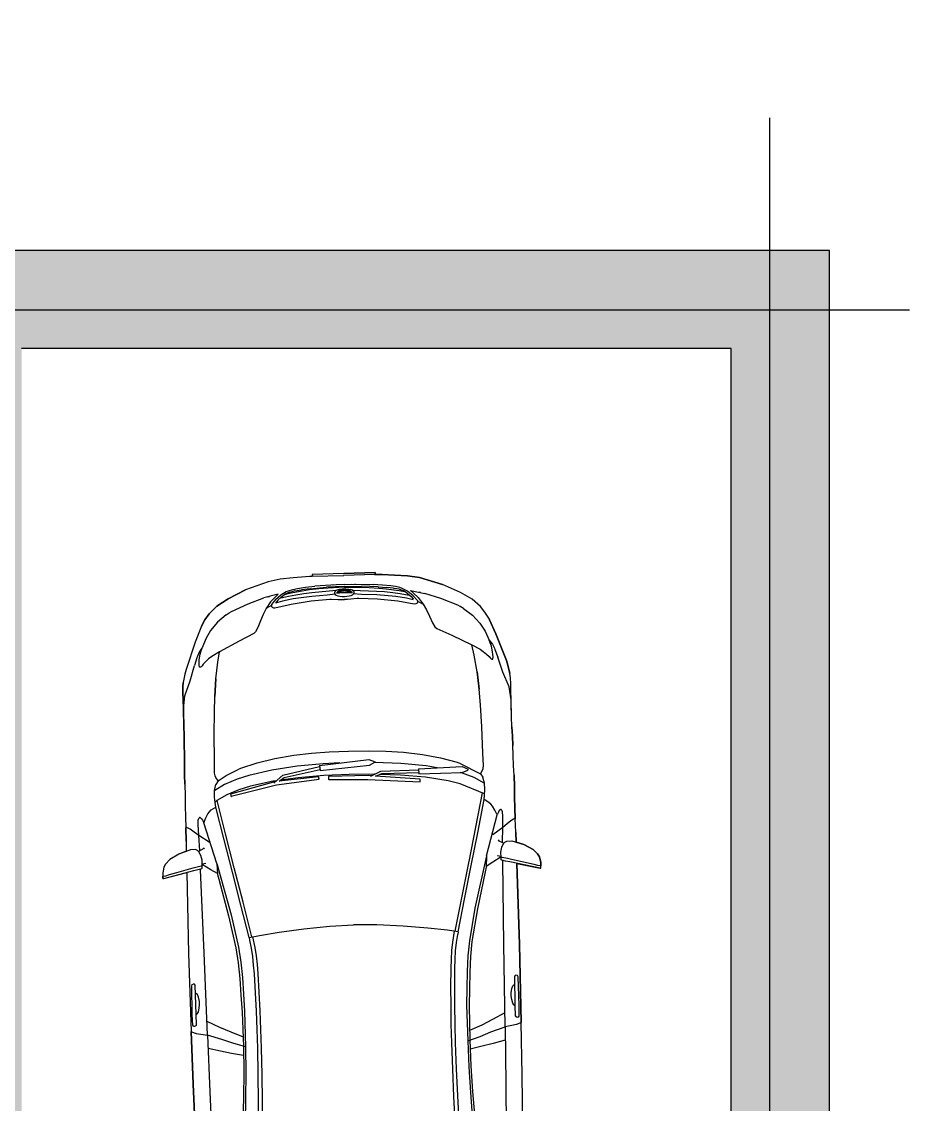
# Model space of a CAD drawing. Header units: millimetres. Extents: x 11159 to 50121, y 18346 to 37577.
# Drawn here: x 24545 to 29161, y 30825 to 36456 of the extents above; entities that cross this region are included whole.
import ezdxf

# ---------------------------------------------------------------- set-up
doc = ezdxf.new("R2010")
doc.units = ezdxf.units.MM
for name, color, linetype in [('axis', 40, 'Continuous'), ('HATCH', 8, 'Continuous'), ('wall', 5, 'Continuous')]:
    doc.layers.add(name, color=color, linetype=linetype)

# ---------------------------------------------------------------- blocks, each defined once
blk = doc.blocks.new('mers')
at = {"color": 0, "linetype": 'Continuous'}
for p, q in [((2323.2, 3385.1), (2248.4, 3355.1)), ((2323.2, 3385.1), (2248.4, 3355.1)), ((2331.6, 3388.3), (2323.2, 3385.1)), ((2331.6, 3388.3), (2323.2, 3385.1)), ((2368, 3398), (2331.6, 3388.3)), ((2331.6, 3388.3), (2368, 3398)), ((2404.9, 3402.8), (2368, 3398)), ((2368, 3398), (2404.9, 3402.8)), ((2462.1, 3400.3), (2404.9, 3402.8)), ((2404.9, 3402.8), (2462.1, 3400.3)), ((2530.7, 3384.3), (2462.1, 3400.3)), ((2462.1, 3400.3), (2530.7, 3384.3)), ((2626, 3351.1), (2530.7, 3384.3)), ((2530.7, 3384.3), (2626, 3351.1)), ((2248.4, 3355.1), (2113.2, 3291.3)), ((2248.4, 3355.1), (2113.2, 3291.3)), ((2299.2, 3326.7), (2251.8, 3307.4)), ((2346.7, 3338.1), (2299.2, 3326.7)), ((2403.5, 3341.4), (2346.7, 3338.1)), ((2461.9, 3334.5), (2403.5, 3341.4)), ((2461.9, 3334.5), (2480.9, 3330.6)), ((2480.9, 3330.6), (2493.9, 3326.9)), ((2493.9, 3326.9), (2582.8, 3291.9)), ((2738.2, 3294.1), (2626, 3351.1)), ((2738.2, 3294.1), (2626, 3351.1)), ((2091.6, 3279.1), (2053.3, 3254.5)), ((2091.6, 3279.1), (2053.3, 3254.5)), ((2084.9, 3235.7), (2158, 3273.3)), ((2113.2, 3291.3), (2091.6, 3279.1)), ((2113.2, 3291.3), (2091.6, 3279.1)), ((2195.5, 3292.2), (2158, 3273.3)), ((2185.8, 3266), (2196.3, 3275.3)), ((2203.1, 3295.7), (2195.5, 3292.2)), ((2196.3, 3275.3), (2220.7, 3291.8)), ((2224.1, 3303.4), (2203.1, 3295.7)), ((2220.7, 3291.8), (2238, 3300.7)), ((2240.7, 3306.1), (2224.1, 3303.4)), ((2238, 3300.7), (2251.8, 3307.4)), ((2251.8, 3307.4), (2240.7, 3306.1)), ((2582.8, 3291.9), (2660.7, 3254)), ((2789.9, 3257.9), (2738.2, 3294.1)), ((2789.9, 3257.9), (2738.2, 3294.1)), ((2013.1, 3218.8), (1987.8, 3193.6)), ((1987.8, 3193.6), (2013.1, 3218.8)), ((2009.3, 3201.9), (2084.9, 3235.7)), ((2035.4, 3240.4), (2013.1, 3218.8)), ((2013.1, 3218.8), (2035.4, 3240.4)), ((2053.3, 3254.5), (2035.4, 3240.4)), ((2035.4, 3240.4), (2053.3, 3254.5)), ((2036, 3213.8), (2036.7, 3214.5)), ((2170.3, 3248.6), (2176.2, 3258.2)), ((2172.4, 3244.8), (2170.3, 3248.6)), ((2176.2, 3243.3), (2172.4, 3244.8)), ((2176.2, 3258.2), (2185.8, 3266)), ((2184.5, 3244), (2176.2, 3243.3)), ((2193.8, 3245.2), (2184.5, 3244)), ((2211.8, 3245.1), (2193.8, 3245.2)), ((2233, 3243.6), (2211.8, 3245.1)), ((2253.7, 3240.5), (2233, 3243.6)), ((2299.2, 3227.7), (2253.7, 3240.5)), ((2255, 3197.2), (2299.2, 3227.7)), ((2299.2, 3227.7), (2297.1, 3226.2)), ((2409.2, 3192.5), (2299.2, 3227.7)), ((2670.9, 3214.3), (2629.7, 3207.3)), ((2725.8, 3212.7), (2660.7, 3254)), ((2704.9, 3213.9), (2670.9, 3214.3)), ((2680, 3241.8), (2683.2, 3239.9)), ((2683.2, 3239.9), (2687.1, 3237.2)), ((2725.8, 3212.7), (2704.9, 3213.9)), ((2841.7, 3214.7), (2789.9, 3257.9)), ((2841.7, 3214.7), (2789.9, 3257.9)), ((2889.6, 3172.3), (2841.7, 3214.7)), ((2889.6, 3172.3), (2841.7, 3214.7)), ((1987.8, 3193.6), (1892.5, 3098)), ((1892.5, 3098), (1954.1, 3159.8)), ((1954.1, 3159.8), (2009.3, 3201.9)), ((1954.1, 3159.8), (1987.8, 3193.6)), ((2184.1, 3144.3), (2255, 3197.2)), ((2490.5, 3163.1), (2409.2, 3192.5)), ((2503.6, 3163.7), (2490.5, 3163.1)), ((2527.5, 3170.1), (2503.6, 3163.7)), ((2563.2, 3184.4), (2527.4, 3170)), ((2596, 3197.2), (2563.2, 3184.4)), ((2629.7, 3207.3), (2596, 3197.2)), ((2646.1, 3202.3), (2629.7, 3207.3)), ((2653.7, 3199.6), (2646.1, 3202.3)), ((2659.6, 3196.3), (2653.7, 3199.6)), ((2656.4, 3193.3), (2655.5, 3189.1)), ((2655.5, 3189.1), (2657.9, 3181.8)), ((2663.7, 3200.3), (2656.4, 3193.3)), ((2657.9, 3181.8), (2663.6, 3175.7)), ((2663.6, 3175.7), (2736.2, 3127.7)), ((2696.8, 3202.8), (2663.7, 3200.3)), ((2702.6, 3193.2), (2683.5, 3190.4)), ((2715, 3171.3), (2683.6, 3190.2)), ((2696.8, 3202.8), (2734, 3200.3)), ((2729, 3190.4), (2702.6, 3193.2)), ((2754.5, 3165.4), (2714.3, 3191.9)), ((2761.7, 3139.3), (2715, 3171.3)), ((2729, 3190.4), (2745.6, 3188.6)), ((2734, 3200.3), (2749.9, 3196.5)), ((2768.7, 3173.6), (2745.6, 3188.6)), ((2746.2, 3188.3), (2760.7, 3183.3)), ((2749.9, 3196.5), (2764.4, 3191.5)), ((2785.5, 3143), (2754.5, 3165.4)), ((2760.7, 3183.3), (2772.9, 3177.7)), ((2764.4, 3191.5), (2776.6, 3185.9)), ((2824.2, 3133.3), (2768.7, 3173.6)), ((2772.9, 3177.7), (2792.8, 3164.8)), ((2776.6, 3185.9), (2796.3, 3174.3)), ((2798.1, 3161.2), (2792.8, 3164.8)), ((2796.3, 3174.3), (2816.9, 3160.3)), ((2798.1, 3161.2), (2826.5, 3139.5)), ((2816.8, 3160.3), (2850.6, 3134.5)), ((2915.6, 3147.7), (2889.6, 3172.3)), ((2919.1, 3144.5), (2889.6, 3172.3)), ((2922.8, 3154.9), (2915.7, 3147.8)), ((2922.8, 3154.9), (2915.7, 3147.8)), ((2922.4, 3154.6), (2915.7, 3147.9)), ((3038.8, 3038.8), (2922.8, 3154.9)), ((3038.8, 3038.8), (2922.8, 3154.9)), ((1892.5, 3098), (1855.3, 3061.5)), ((1855.3, 3061.5), (1892.5, 3098)), ((2113.7, 3085.6), (2184.1, 3144.3)), ((2184.1, 3144.3), (2113.7, 3085.6)), ((2736.2, 3127.7), (2819.4, 3063.6)), ((2838.9, 3077.1), (2761.7, 3139.3)), ((2819.7, 3116.5), (2785.5, 3143)), ((2852.7, 3089.7), (2819.7, 3116.5)), ((2854.2, 3109.4), (2824.2, 3133.3)), ((2861, 3111.4), (2826.5, 3139.5)), ((2850.6, 3134.5), (2887.6, 3102.6)), ((2892.3, 3077.2), (2854.2, 3109.4)), ((2861, 3111.4), (2926.3, 3054.8)), ((2970.2, 3026.7), (2887.6, 3102.6)), ((2915.7, 3147.8), (2915.6, 3147.7)), ((2915.7, 3147.9), (3032.3, 3031.2)), ((1855.3, 3061.5), (1819.8, 3026.8)), ((1819.8, 3026.8), (1855.3, 3061.5)), ((1855.3, 3061.5), (1819.8, 3026.8)), ((2053.3, 3031.2), (2113.7, 3085.6)), ((2819.4, 3063.6), (2892.4, 2999.7)), ((2898.4, 3024), (2838.9, 3077.1)), ((2947.8, 3006.5), (2852.7, 3089.7)), ((2928.5, 3044.8), (2892.3, 3077.2)), ((2991.5, 2991.5), (2926.3, 3054.8)), ((2988.1, 2988.1), (2928.5, 3044.8)), ((1785.3, 2993.1), (1749.2, 2958.5)), ((1749.2, 2958.5), (1785.3, 2993.1)), ((1819.8, 3026.8), (1785.3, 2993.1)), ((1785.3, 2993.1), (1819.8, 3026.8)), ((1819.8, 3026.8), (1785.3, 2993.1)), ((1969.8, 2953.4), (2053.3, 3031.2)), ((2892.4, 2999.7), (2898.6, 2992.7)), ((2930.5, 2997.2), (2898.4, 3024)), ((2898.6, 2992.7), (2920, 2966.6)), ((2931.6, 3000), (2929.9, 2995.7)), ((2929.9, 2995.7), (2930.7, 2989.5)), ((2930.7, 2989.5), (2934, 2981.7)), ((2931.6, 3000), (2937.3, 3005.7)), ((2941.6, 3007.4), (2937.3, 3005.7)), ((2939.6, 2994.9), (2945.7, 2996.4)), ((2950.7, 2984.4), (2939.6, 2994.9)), ((2947.8, 3006.5), (2941.6, 3007.4)), ((2950.7, 2991.3), (2943.2, 2991.5)), ((2945.7, 2996.4), (2958.8, 2995.7)), ((2955.6, 3003.3), (2947.8, 3006.5)), ((2953.4, 2994.4), (2950.6, 2991.6)), ((2950.6, 2991.6), (2951.8, 2988.9)), ((2951.8, 2988.9), (2961.5, 2981.3)), ((2953.4, 2994.4), (2970.3, 2981.6)), ((2955.6, 3003.3), (2964.5, 2997.9)), ((2957.4, 3038.6), (2957.9, 3038.1)), ((2958.8, 2995.7), (2968.1, 2993.1)), ((2959.8, 2989.6), (2972.1, 2982.9)), ((2962.6, 2992.1), (2961, 2988.9)), ((2965.9, 2987.5), (2962, 2988.3)), ((2968.1, 2993.1), (2962.6, 2992.1)), ((2964.5, 2997.9), (2976.7, 2988.1)), ((2972.1, 2982.9), (2965.9, 2987.5)), ((2968.1, 2993.1), (2976.7, 2988.1)), ((2998.2, 2998.2), (2970.2, 3026.7)), ((2976.7, 2988.1), (2989.2, 2975.7)), ((2988.1, 2988.1), (3044.8, 2928.5)), ((2991.5, 2991.5), (3054.8, 2926.3)), ((2998.2, 2998.2), (3026.7, 2970.2)), ((3147.9, 2915.7), (3031.2, 3032.3)), ((3154.9, 2922.8), (3038.8, 3038.8)), ((3038.8, 3038.8), (3154.9, 2922.8)), ((1749.2, 2958.5), (1709.9, 2920.5)), ((1709.9, 2920.5), (1749.2, 2958.5)), ((1870.6, 2857.7), (1969.8, 2953.4)), ((2920, 2966.6), (2931.7, 2954.3)), ((2931.7, 2954.3), (2943.5, 2942.4)), ((2934, 2981.7), (2939.4, 2972.8)), ((2939.4, 2972.8), (2946.7, 2963.3)), ((2954.3, 2931.7), (2942.4, 2943.5)), ((2946.7, 2963.3), (2955.1, 2954)), ((2968.1, 2967), (2950.7, 2984.4)), ((2966.6, 2920), (2954.3, 2931.7)), ((2955.1, 2954), (2964.3, 2945.6)), ((2961.5, 2981.3), (2975.7, 2962.6)), ((2964.3, 2945.6), (2973.9, 2938.3)), ((2985.5, 2949.6), (2968.1, 2967)), ((2970.3, 2981.6), (2983.6, 2964.1)), ((2972.1, 2982.9), (2972.1, 2982.9)), ((2978.3, 2977.2), (2972.1, 2982.9)), ((2973.9, 2938.3), (2982.8, 2932.9)), ((2975.7, 2962.6), (2990.8, 2952.6)), ((2984, 2971.1), (2978.3, 2977.2)), ((2982.8, 2932.9), (2990.6, 2929.7)), ((2983.6, 2964.1), (2992.1, 2958.2)), ((2984, 2971), (2984, 2971.1)), ((2984, 2971.1), (2990.2, 2959.5)), ((2988.6, 2964.8), (2984, 2971.1)), ((2995.9, 2938.5), (2985.5, 2949.6)), ((2989.4, 2961), (2988.6, 2964.8)), ((2989.2, 2975.7), (2994.1, 2967.1)), ((2989.2, 2975.7), (2999, 2963.4)), ((2990, 2959.9), (2993.1, 2961.5)), ((2990.1, 2929.9), (2990.2, 2929.7)), ((2990.6, 2929.7), (2996.8, 2928.8)), ((2993.7, 2955.5), (2990.8, 2952.6)), ((2992.1, 2958.2), (2993.7, 2955.5)), ((2992.6, 2942.1), (2992.2, 2954)), ((2993.1, 2961.5), (2994.1, 2967.1)), ((2994.1, 2967.1), (2996.8, 2957.7)), ((2997.5, 2944.6), (2995.9, 2938.5)), ((2996.8, 2957.7), (2997.5, 2944.6)), ((2996.8, 2928.8), (3001.1, 2930.5)), ((2997.2, 2930.5), (3024, 2898.4)), ((2999, 2963.4), (3004.4, 2954.5)), ((3006.8, 2936.2), (3001.1, 2930.5)), ((3007.6, 2946.7), (3004.4, 2954.5)), ((3006.5, 2947.8), (3089.7, 2852.7)), ((3006.8, 2936.2), (3008.5, 2940.5)), ((3008.5, 2940.5), (3007.6, 2946.7)), ((3007.7, 2946.1), (3008, 2946)), ((3026.7, 2970.2), (3102.6, 2887.6)), ((3038.6, 2957.4), (3038.1, 2957.9)), ((3044.8, 2928.5), (3077.2, 2892.3)), ((1674.8, 2886.2), (1631.6, 2843)), ((1674.8, 2886.2), (1631.6, 2843)), ((1709.9, 2920.5), (1674.8, 2886.2)), ((1674.8, 2886.2), (1709.9, 2920.5)), ((2992.7, 2898.6), (2966.6, 2920)), ((2999.7, 2892.4), (2992.7, 2898.6)), ((3063.6, 2819.4), (2999.7, 2892.4)), ((3024, 2898.4), (3077.1, 2838.9)), ((3111.4, 2861), (3054.8, 2926.3)), ((3077.2, 2892.3), (3109.4, 2854.2)), ((3134.5, 2850.6), (3102.6, 2887.6)), ((3144.5, 2919.1), (3172.3, 2889.6)), ((3147.7, 2915.6), (3147.8, 2915.7)), ((3172.3, 2889.6), (3147.7, 2915.6)), ((3147.8, 2915.7), (3154.9, 2922.8)), ((3154.9, 2922.8), (3147.8, 2915.7)), ((3154.6, 2922.4), (3147.9, 2915.7)), ((3214.7, 2841.7), (3172.3, 2889.6)), ((3172.3, 2889.6), (3214.7, 2841.7)), ((1631.6, 2843), (1593.6, 2805)), ((1631.6, 2843), (1593.6, 2805)), ((1823.6, 2813.1), (1870.7, 2857.8)), ((1869.6, 2856.8), (1870.6, 2857.7)), ((1870.7, 2857.8), (1870.7, 2857.8)), ((3127.7, 2736.2), (3063.6, 2819.4)), ((3077.1, 2838.9), (3139.3, 2761.7)), ((3089.7, 2852.7), (3116.5, 2819.7)), ((3109.4, 2854.2), (3133.3, 2824.2)), ((3111.4, 2861), (3139.5, 2826.5)), ((3116.5, 2819.7), (3143, 2785.5)), ((3133.3, 2824.2), (3173.6, 2768.7)), ((3160.3, 2816.8), (3134.5, 2850.6)), ((3161.2, 2798.1), (3139.5, 2826.5)), ((3174.3, 2796.3), (3160.3, 2816.9)), ((3257.9, 2789.9), (3214.7, 2841.7)), ((3214.7, 2841.7), (3257.9, 2789.9)), ((1554.3, 2765.6), (1513.5, 2724.8)), ((1554.3, 2765.6), (1513.5, 2724.8)), ((1593.6, 2805), (1554.3, 2765.6)), ((1593.6, 2805), (1554.3, 2765.6)), ((1757.1, 2749.9), (1785, 2766.8)), ((1806.7, 2770.8), (1785, 2766.8)), ((1785, 2766.8), (1785.1, 2766.8)), ((1806.7, 2770.8), (1811.2, 2791.5)), ((1806.7, 2770.8), (1806.7, 2770.8)), ((1806.7, 2770.8), (1856.1, 2760.9)), ((1811.2, 2791.5), (1815.3, 2801.6)), ((1815.3, 2801.6), (1823.6, 2813.1)), ((1856.1, 2760.9), (1920.8, 2737.4)), ((3139.3, 2761.7), (3171.3, 2715)), ((3143, 2785.5), (3165.4, 2754.5)), ((3161.2, 2798.1), (3164.8, 2792.8)), ((3177.7, 2772.9), (3164.8, 2792.8)), ((3173.6, 2768.7), (3188.6, 2745.6)), ((3185.9, 2776.6), (3174.3, 2796.3)), ((3183.3, 2760.7), (3177.7, 2772.9)), ((3188.3, 2746.2), (3183.3, 2760.7)), ((3191.5, 2764.4), (3185.9, 2776.6)), ((3196.5, 2749.9), (3191.5, 2764.4)), ((3294.1, 2738.2), (3257.9, 2789.9)), ((3257.9, 2789.9), (3294.1, 2738.2)), ((1513.5, 2724.8), (1464.1, 2676.7)), ((1464.1, 2676.7), (1513.5, 2724.8)), ((1514.6, 2725.3), (1513.5, 2724.8)), ((1515.7, 2724.9), (1514.6, 2725.3)), ((1518, 2722.9), (1515.7, 2724.9)), ((1519.7, 2718.7), (1518, 2722.9)), ((1524.7, 2704.3), (1519.7, 2718.7)), ((1528.1, 2679), (1524.7, 2704.3)), ((1570.8, 2691.2), (1586.9, 2705.6)), ((1586.9, 2705.6), (1591.4, 2708.7)), ((1591.4, 2708.7), (1594.7, 2709.7)), ((1594.7, 2709.7), (1598.3, 2710.5)), ((1601.5, 2710.3), (1598.3, 2710.5)), ((1600.6, 2710.3), (1601.5, 2710.3)), ((1604, 2707.8), (1601.5, 2710.3)), ((1601.5, 2710.3), (1603.1, 2708.6)), ((1604.9, 2703.5), (1604, 2707.8)), ((1604.9, 2703.5), (1604, 2698.6)), ((1632.5, 2553.8), (1729.5, 2704.8)), ((1700, 2686.6), (1714.4, 2705.4)), ((1714.4, 2705.4), (1733.1, 2727)), ((1727.6, 2705.4), (1715.6, 2706.8)), ((1784.2, 2689.2), (1727.6, 2705.4)), ((1733.1, 2727), (1757.1, 2749.9)), ((1759, 2749.5), (1756.9, 2749.7)), ((1816.4, 2734.6), (1759, 2749.5)), ((1881.5, 2706.3), (1816.4, 2734.6)), ((1937.5, 2675.2), (1881.5, 2706.3)), ((1920.8, 2737.4), (1922.6, 2736.7)), ((1922.6, 2736.7), (1931.5, 2732.8)), ((1931.5, 2732.8), (1935.9, 2730.7)), ((1935.9, 2730.7), (2014.5, 2689.1)), ((3175.7, 2663.6), (3127.7, 2736.2)), ((3165.4, 2754.5), (3191.9, 2714.3)), ((3171.3, 2715), (3190.2, 2683.6)), ((3190.4, 2729), (3188.6, 2745.6)), ((3190.4, 2729), (3193.2, 2702.6)), ((3200.3, 2734), (3196.5, 2749.9)), ((3202.8, 2696.8), (3200.3, 2734)), ((3212.7, 2725.8), (3213.9, 2704.9)), ((3212.7, 2725.8), (3254, 2660.7)), ((3213.9, 2704.9), (3214.3, 2670.9)), ((3351.1, 2626), (3294.1, 2738.2)), ((3294.1, 2738.2), (3351.1, 2626)), ((1261.3, 2652.4), (1249, 2639.5)), ((1261.3, 2652.4), (1249, 2639.5)), ((1286.5, 2668), (1261.3, 2652.4)), ((1286.5, 2668), (1261.3, 2652.4)), ((1303.7, 2672.8), (1286.5, 2668)), ((1303.7, 2672.8), (1286.5, 2668)), ((1336.4, 2672.8), (1303.7, 2672.8)), ((1336.4, 2672.8), (1303.7, 2672.8)), ((1389.5, 2658.9), (1336.4, 2672.8)), ((1389.5, 2658.9), (1336.4, 2672.8)), ((1427.1, 2640.1), (1389.5, 2658.9)), ((1447.9, 2629.7), (1389.5, 2658.9)), ((1464.1, 2676.7), (1427.1, 2640.1)), ((1464.1, 2676.7), (1427.1, 2640.1)), ((1477.2, 2591.1), (1531.3, 2649.2)), ((1489.8, 2482), (1597.1, 2676.1)), ((1531.3, 2649.2), (1528.1, 2679)), ((1531.3, 2649.2), (1570.8, 2691.2)), ((1541.9, 2586.3), (1531.3, 2649.2)), ((1601.4, 2690.2), (1597.1, 2676.1)), ((1597.1, 2676.1), (1622.2, 2686)), ((1604, 2698.6), (1601.4, 2690.2)), ((1605.2, 2538.5), (1700, 2686.6)), ((1622.2, 2686), (1645.3, 2691.5)), ((1645.3, 2691.5), (1658.9, 2692.8)), ((1658.9, 2692.8), (1672.2, 2693.3)), ((1672.2, 2693.3), (1700, 2686.6)), ((1700, 2686.6), (1700, 2686.6)), ((1847.3, 2661), (1784.2, 2689.2)), ((1794.9, 2666.3), (1795.1, 2666.9)), ((1794.9, 2666.3), (1796, 2665.6)), ((1800.8, 2676.9), (1795.1, 2666.9)), ((1795.1, 2666.9), (2000.7, 2537.4)), ((2010.2, 2551.9), (1800.8, 2676.9)), ((1902.9, 2630.2), (1847.3, 2661)), ((2039.7, 2606.9), (1937.5, 2675.2)), ((2014.5, 2689.1), (2094.1, 2637.3)), ((3181.8, 2657.9), (3175.7, 2663.6)), ((3189.1, 2655.5), (3181.8, 2657.9)), ((3193.3, 2656.4), (3189.1, 2655.5)), ((3193.2, 2702.6), (3190.4, 2683.5)), ((3200.3, 2663.7), (3193.3, 2656.4)), ((3196.3, 2659.6), (3199.6, 2653.7)), ((3199.6, 2653.7), (3202.3, 2646.1)), ((3202.8, 2696.8), (3200.3, 2663.7)), ((3214.3, 2670.9), (3207.3, 2629.7)), ((3239.9, 2683.2), (3237.2, 2687.1)), ((3241.8, 2680), (3239.9, 2683.2)), ((3291.9, 2582.8), (3254, 2660.7)), ((1249, 2639.5), (1240.8, 2631.3)), ((1240.8, 2631.3), (1249, 2639.5)), ((1240.8, 2631.3), (1243.7, 2628.4)), ((1243.7, 2628.4), (1240.8, 2631.3)), ((1243.7, 2628.4), (1349, 2562.5)), ((1243.7, 2628.4), (1380.6, 2542.8)), ((1249, 2639.5), (1251.6, 2636.7)), ((1251.6, 2636.7), (1261.2, 2630.5)), ((1261.2, 2630.5), (1279.2, 2620.2)), ((1279.2, 2620.2), (1313.6, 2599.5)), ((1313.6, 2599.5), (1389.2, 2554.2)), ((1466.4, 2611.1), (1447.9, 2629.7)), ((1463.3, 2570.8), (1470.2, 2590.6)), ((1469.8, 2601), (1466.4, 2611.1)), ((1470.2, 2590.6), (1469.8, 2601)), ((1500.5, 2583.1), (1470.1, 2593.6)), ((2002.3, 2561.9), (1902.9, 2630.2)), ((2144.6, 2525.1), (2039.7, 2606.9)), ((2094.1, 2637.3), (2173.6, 2577.5)), ((3197.2, 2596), (3184.4, 2563.2)), ((3207.3, 2629.7), (3197.2, 2596)), ((3202.3, 2646.1), (3207.3, 2629.7)), ((3384.3, 2530.7), (3351.1, 2626)), ((3384.3, 2530.7), (3351.1, 2626)), ((1349, 2562.5), (1049.2, 2265.9)), ((1349, 2562.5), (1049.2, 2265.9)), ((1380.6, 2542.8), (1399.6, 2531.1)), ((1389.2, 2554.2), (1400.7, 2547.4)), ((1400.7, 2547.4), (1424.4, 2532.3)), ((1428.7, 2528.1), (1449.5, 2548.7)), ((1449.5, 2548.7), (1463.3, 2570.8)), ((1503.3, 2585.1), (1497.8, 2584)), ((1512.9, 2391.6), (1605.2, 2538.5)), ((1536, 2399.9), (1632.5, 2553.8)), ((1541.9, 2586.3), (1545.9, 2580.9)), ((1999.6, 2552.2), (1999.2, 2551.7)), ((1999.5, 2535.5), (2000.7, 2537.4)), ((1999.6, 2552.2), (2059.1, 2546.9)), ((2000.7, 2537.4), (2174.9, 2396.6)), ((2016.3, 2550.7), (2002.3, 2561.9)), ((2009.8, 2551.3), (2010.2, 2551.9)), ((2011.1, 2551.2), (2010.2, 2551.9)), ((2180.6, 2406.5), (2023.4, 2540.6)), ((2024.3, 2539.9), (2055.8, 2534.6)), ((2104.1, 2480.4), (2031.3, 2538.7)), ((2055.8, 2534.6), (2214.3, 2428.1)), ((2059.1, 2546.9), (2224, 2440)), ((2173.6, 2577.5), (2244.4, 2518.3)), ((3184.4, 2563.2), (3170, 2527.4)), ((3326.9, 2493.9), (3291.9, 2582.8)), ((1107.1, 2210.2), (1408.4, 2520)), ((1489.8, 2482), (1346.7, 2243.1)), ((1399.6, 2531.1), (1417.3, 2520.7)), ((1408.4, 2520), (1412.1, 2523.8)), ((1417.3, 2520.7), (1420.5, 2520)), ((1420.5, 2520), (1428.7, 2528.1)), ((1424.4, 2532.3), (1428.7, 2528.1)), ((1444.7, 2482.1), (1433, 2532.4)), ((1450.6, 2522.2), (1434.4, 2533.8)), ((1453.9, 2443.2), (1444.7, 2482.1)), ((1489.8, 2482), (1450.5, 2438.8)), ((2204.6, 2391.2), (2104.1, 2480.4)), ((2247.2, 2435.5), (2144.6, 2525.1)), ((2244.4, 2518.3), (2313.1, 2456.2)), ((3163.7, 2503.6), (3163.1, 2490.5)), ((3163.1, 2490.5), (3192.5, 2409.2)), ((3170.1, 2527.5), (3163.7, 2503.6)), ((3330.6, 2480.9), (3326.9, 2493.9)), ((3334.5, 2461.9), (3330.6, 2480.9)), ((3400.3, 2462.1), (3384.3, 2530.7)), ((3400.3, 2462.1), (3384.3, 2530.7)), ((1450.5, 2438.8), (1438.1, 2418)), ((1454.2, 2442.9), (1453.9, 2443.2)), ((2227.1, 2443.7), (2210.7, 2423.7)), ((2210.7, 2423.7), (2406.7, 2255.5)), ((2227.1, 2443.7), (2426.7, 2279.2)), ((2309.8, 2375.6), (2247.2, 2435.5)), ((2313.1, 2456.2), (2385.8, 2385.8)), ((3334.5, 2461.9), (3341.4, 2403.5)), ((3402.8, 2404.9), (3400.3, 2462.1)), ((3402.8, 2404.9), (3400.3, 2462.1)), ((1438.1, 2418), (1334.3, 2250)), ((1418.4, 2241.1), (1512.9, 2391.6)), ((1438.1, 2243.2), (1536, 2400)), ((2174.9, 2396.6), (2180.6, 2406.5)), ((2299.6, 2299.5), (2204.6, 2391.2)), ((2218.5, 2370.2), (2208.1, 2360.2)), ((2362.3, 2224.4), (2218.5, 2370.2)), ((2385.8, 2385.8), (2456.2, 2313.1)), ((3192.5, 2409.2), (3227.7, 2299.2)), ((3341.4, 2403.5), (3338.1, 2346.7)), ((3388.3, 2331.6), (3398, 2368)), ((3388.3, 2331.6), (3398, 2368)), ((3398, 2368), (3402.8, 2404.9)), ((3398, 2368), (3402.8, 2404.9)), ((2207.5, 2359.4), (2208.1, 2360.2)), ((2207.5, 2359.4), (2347, 2210.8)), ((2456.2, 2313.1), (2518.3, 2244.4)), ((3338.1, 2346.7), (3326.7, 2299.2)), ((3355.1, 2248.4), (3385.1, 2323.2)), ((3385.1, 2323.2), (3355.1, 2248.4)), ((3385.1, 2323.2), (3388.3, 2331.6)), ((3388.3, 2331.6), (3385.1, 2323.2)), ((1049.2, 2265.9), (763.2, 1977.4)), ((1049.2, 2265.9), (763.2, 1977.4)), ((2391.2, 2204.5), (2299.6, 2299.6)), ((2406.7, 2255.5), (2437.7, 2246)), ((2426.7, 2279.2), (2440.8, 2247)), ((3144.3, 2184.1), (3197.2, 2255)), ((3197.2, 2255), (3227.7, 2299.2)), ((3227.7, 2299.2), (3226.2, 2297.1)), ((3227.7, 2299.2), (3240.5, 2253.7)), ((3240.5, 2253.7), (3243.6, 2233)), ((3326.7, 2299.2), (3307.4, 2251.8)), ((808, 1902.6), (1107.1, 2210.2)), ((1334.3, 2250), (1238.7, 2107.5)), ((1346.7, 2243.1), (1251.2, 2100.6)), ((1325.6, 2095), (1418.4, 2241.1)), ((1338.3, 2086), (1438.2, 2243.3)), ((2347, 2210.8), (2524.8, 2004.8)), ((2374.7, 2209.3), (2362.3, 2224.4)), ((2370.2, 2210.9), (2368.8, 2209.7)), ((2370.2, 2210.9), (2425.1, 2191.7)), ((2392.4, 2203.2), (2391.2, 2204.5)), ((2525.1, 2144.6), (2436, 2246.6)), ((2437.7, 2246), (2440.8, 2247)), ((2518.3, 2244.4), (2577.5, 2173.5)), ((3243.6, 2233), (3245.1, 2211.8)), ((3245.1, 2211.8), (3245.2, 2193.8)), ((3275.3, 2196.3), (3291.8, 2220.7)), ((3291.3, 2113.2), (3355.1, 2248.4)), ((3355.1, 2248.4), (3291.3, 2113.2)), ((3291.8, 2220.7), (3300.7, 2238)), ((3295.7, 2203.1), (3292.2, 2195.5)), ((3303.4, 2224.1), (3295.7, 2203.1)), ((3300.7, 2238), (3307.4, 2251.8)), ((3306.1, 2240.7), (3303.4, 2224.1)), ((3307.4, 2251.8), (3306.1, 2240.7)), ((938.6, 2139.1), (944.7, 2142.1)), ((944.7, 2142.1), (953.3, 2137.3)), ((2535.2, 2014.9), (2386.8, 2194.7)), ((2387.3, 2194), (2418.9, 2180.2)), ((2480.5, 2104.1), (2408.9, 2184.6)), ((2418.9, 2180.2), (2554.9, 2043.4)), ((2425.1, 2191.7), (2565.4, 2054.8)), ((2606.9, 2039.7), (2525.1, 2144.6)), ((2577.5, 2173.5), (2637.3, 2094.1)), ((3085.6, 2113.7), (3144.3, 2184.1)), ((3144.3, 2184.1), (3085.6, 2113.7)), ((3235.7, 2084.9), (3273.3, 2158)), ((3244, 2184.5), (3243.3, 2176.2)), ((3243.3, 2176.2), (3244.8, 2172.4)), ((3245.2, 2193.8), (3244, 2184.5)), ((3244.8, 2172.4), (3248.6, 2170.3)), ((3248.6, 2170.3), (3258.2, 2176.2)), ((3258.2, 2176.2), (3266, 2185.8)), ((3266, 2185.8), (3275.3, 2196.3)), ((3292.2, 2195.5), (3273.3, 2158)), ((832, 2034.4), (938.6, 2139.1)), ((847.9, 2020.4), (951.9, 2127.8)), ((919.8, 2071.8), (924.8, 2085.8)), ((925.1, 2092.6), (922.9, 2097.9)), ((924.8, 2085.8), (925.1, 2092.6)), ((951.9, 2127.8), (953.6, 2133.8)), ((953.6, 2133.8), (953.3, 2137.3)), ((1238.7, 2107.5), (1190.9, 2044.8)), ((1251.2, 2100.6), (1203.3, 2037.9)), ((1325.6, 2095), (1318.2, 2083.5)), ((1325.6, 2095), (1371.4, 2062.6)), ((2561.9, 2002.2), (2480.5, 2104.1)), ((2637.3, 2094.1), (2689.1, 2014.5)), ((3031.2, 2053.3), (3085.6, 2113.7)), ((3201.9, 2009.3), (3235.7, 2084.9)), ((3254.5, 2053.3), (3279.1, 2091.6)), ((3279.1, 2091.6), (3254.5, 2053.3)), ((3279.1, 2091.6), (3291.3, 2113.2)), ((3291.3, 2113.2), (3279.1, 2091.6)), ((793.5, 1993), (832, 2034.4)), ((864.3, 2020.4), (881.3, 2030.4)), ((881.3, 2030.4), (895.4, 2042.4)), ((895.4, 2042.4), (906.4, 2053.7)), ((906.4, 2053.7), (919.8, 2071.8)), ((1190.9, 2044.8), (1137.8, 1983.6)), ((1203.3, 2037.9), (1150.2, 1976.7)), ((1266.6, 2012.8), (1293.5, 2047.3)), ((1282, 2000.9), (1309.1, 2036.1)), ((1293.5, 2047.3), (1318, 2083)), ((1309.1, 2036.1), (1341.7, 2083.7)), ((1318.2, 2083.5), (1317.9, 2082.8)), ((1371.4, 2062.6), (1452.9, 1999.9)), ((2568.8, 2058.5), (2550.8, 2039)), ((2550.8, 2039), (2711, 1879.2)), ((2568.8, 2058.5), (2732.9, 1901.7)), ((2639.5, 1990.9), (2606.9, 2039.7)), ((2953.4, 1969.8), (3031.2, 2053.3)), ((3213.8, 2036), (3214.5, 2036.7)), ((3218.8, 2013.1), (3240.4, 2035.4)), ((3218.8, 2013.1), (3240.4, 2035.4)), ((3240.4, 2035.4), (3254.5, 2053.3)), ((3240.4, 2035.4), (3254.5, 2053.3)), ((763.2, 1977.4), (571.6, 1782.4)), ((571.6, 1782.4), (763.2, 1977.4)), ((763.2, 1977.4), (764.7, 1974.5)), ((764.7, 1974.5), (766.2, 1969.7)), ((791.7, 1988.3), (793.5, 1993)), ((791.7, 1988.3), (796.2, 1982.6)), ((796.2, 1982.6), (804.8, 1980.1)), ((804.8, 1980.1), (806.2, 1980.7)), ((806.2, 1980.7), (847.9, 2020.4)), ((845.5, 2018.1), (847.2, 2017.6)), ((847.2, 2017.6), (855, 2017.7)), ((855, 2017.7), (864.3, 2020.4)), ((1137.8, 1983.6), (1079.1, 1919.4)), ((1150.2, 1976.7), (1091.5, 1912.5)), ((1207, 1944.7), (1237.9, 1979)), ((1237.9, 1979), (1266.7, 2012.8)), ((1253, 1966.5), (1282, 2000.9)), ((1452.9, 1999.9), (1553.6, 1918.6)), ((2524.8, 2004.8), (2535.2, 2014.9)), ((2630.2, 1902.9), (2561.9, 2002.2)), ((2689.1, 2014.5), (2730.8, 1935.9)), ((3098, 1892.5), (3193.6, 1987.8)), ((3159.8, 1954.1), (3201.9, 2009.3)), ((3159.8, 1954.1), (3193.6, 1987.8)), ((3193.6, 1987.8), (3218.8, 2013.1)), ((3193.6, 1987.8), (3218.8, 2013.1)), ((766.2, 1969.7), (771.2, 1956.5)), ((771.2, 1956.5), (772.1, 1954.8)), ((772.1, 1954.8), (773.8, 1952.2)), ((773.8, 1952.2), (787.9, 1931.9)), ((787.9, 1931.9), (808, 1902.6)), ((859, 1955), (881.2, 1886.1)), ((1079.1, 1919.4), (1018.7, 1854.8)), ((1140.3, 1872.9), (1207, 1944.7)), ((1155.1, 1860), (1222, 1931.9)), ((1222, 1931.9), (1253, 1966.5)), ((1553.6, 1918.6), (1657, 1830.3)), ((2730.8, 1935.9), (2732.8, 1931.5)), ((2732.8, 1931.5), (2736.8, 1922.6)), ((2736.8, 1922.6), (2737.4, 1920.8)), ((2737.4, 1920.8), (2770.8, 1806.7)), ((2857.7, 1870.6), (2953.4, 1969.8)), ((3098, 1892.5), (3159.8, 1954.1)), ((808, 1902.6), (602.7, 1690.7)), ((843.6, 1833.2), (808, 1902.6)), ((881.2, 1886.1), (903.1, 1826.3)), ((1091.5, 1912.5), (1031.2, 1847.9)), ((1074.1, 1803.4), (1140.3, 1873)), ((1088.4, 1790.2), (1155.1, 1860)), ((2661, 1847.2), (2630.2, 1902.9)), ((2706.3, 1881.5), (2703.3, 1886.9)), ((2734.7, 1816.4), (2706.3, 1881.5)), ((2711, 1879.2), (2740.6, 1867.1)), ((2732.9, 1901.7), (2745.3, 1869)), ((2740.6, 1867.1), (2745.3, 1869)), ((2813.1, 1823.6), (2857.8, 1870.7)), ((2856.8, 1869.6), (2857.7, 1870.6)), ((2857.8, 1870.7), (2857.8, 1870.7)), ((3061.5, 1855.3), (3098, 1892.5)), ((3061.5, 1855.3), (3098, 1892.5)), ((760.5, 1853.5), (794.4, 1797.2)), ((839.9, 1842), (839.9, 1842.1)), ((869.1, 1777.8), (843.6, 1833.2)), ((1031.2, 1847.9), (899.4, 1716.9)), ((903.1, 1826.3), (929.1, 1762.4)), ((1018.7, 1854.8), (956.3, 1789.8)), ((1007.3, 1734.9), (1074.1, 1803.4)), ((1657, 1830.3), (1746.6, 1746.6)), ((2710.2, 1718.6), (2661, 1847.2)), ((2749.5, 1758.9), (2734.7, 1816.4)), ((2770.8, 1806.7), (2766.8, 1785)), ((2770.8, 1806.7), (2791.5, 1811.2)), ((2770.8, 1806.7), (2770.8, 1806.7)), ((2791.5, 1811.2), (2801.6, 1815.3)), ((2801.6, 1815.3), (2813.1, 1823.6)), ((2993.1, 1785.3), (3026.8, 1819.8)), ((2993.1, 1785.3), (3026.8, 1819.8)), ((3026.8, 1819.8), (2993.1, 1785.3)), ((3026.8, 1819.8), (3061.5, 1855.3)), ((3026.8, 1819.8), (3061.5, 1855.3)), ((3061.5, 1855.3), (3026.8, 1819.8)), ((571.6, 1782.4), (386.9, 1591.3)), ((386.9, 1591.3), (571.6, 1782.4)), ((794.4, 1797.2), (825.4, 1747.9)), ((825.4, 1747.9), (860.6, 1694.6)), ((899.4, 1716.9), (869.1, 1777.8)), ((956.3, 1789.8), (894.3, 1727.2)), ((1021.2, 1721.4), (1088.4, 1790.2)), ((1830.3, 1657), (1746.6, 1746.6)), ((2727, 1733.1), (2749.9, 1757.1)), ((2749.5, 1759), (2749.7, 1756.9)), ((2749.9, 1757.1), (2766.8, 1785)), ((2766.8, 1785), (2766.8, 1785.1)), ((2920.5, 1709.9), (2958.5, 1749.2)), ((2920.5, 1709.9), (2958.5, 1749.2)), ((2958.5, 1749.2), (2993.1, 1785.3)), ((2958.5, 1749.2), (2993.1, 1785.3)), ((602.7, 1690.7), (399.7, 1481.2)), ((894.3, 1727.1), (798.4, 1634.4)), ((899.4, 1716.9), (802.6, 1623.2)), ((938.8, 1666.1), (1007.4, 1734.9)), ((952.4, 1652.5), (1021.2, 1721.4)), ((2538.5, 1605.2), (2686.6, 1700)), ((2553.8, 1632.5), (2705.8, 1730.2)), ((2686.6, 1700), (2705.4, 1714.4)), ((2686.6, 1700), (2686.6, 1700)), ((2693.3, 1672.2), (2686.6, 1700)), ((2705.4, 1714.4), (2727, 1733.1)), ((2706.7, 1715.7), (2706.4, 1715.5)), ((2886.2, 1674.8), (2920.5, 1709.9)), ((2886.2, 1674.8), (2920.5, 1709.9)), ((798.4, 1634.4), (700.1, 1542.7)), ((841.5, 1570.5), (938.9, 1666.1)), ((855, 1556.3), (952.4, 1652.5)), ((1918.6, 1553.6), (1830.3, 1657)), ((2686, 1622.2), (2691.5, 1645.3)), ((2691.5, 1645.3), (2692.8, 1658.9)), ((2692.8, 1658.9), (2693.3, 1672.2)), ((2843, 1631.6), (2886.2, 1674.8)), ((2886.2, 1674.8), (2843, 1631.6)), ((802.6, 1623.2), (704.2, 1531.5)), ((2391.6, 1512.9), (2538.5, 1605.2)), ((2399.9, 1536), (2553.8, 1632.5)), ((2482, 1489.8), (2676.1, 1597.1)), ((2676.1, 1597.1), (2686, 1622.2)), ((2690.2, 1601.4), (2676.1, 1597.1)), ((2698.6, 1604), (2690.2, 1601.4)), ((2691.2, 1570.8), (2705.6, 1586.9)), ((2703.5, 1604.9), (2698.6, 1604)), ((2703.5, 1604.9), (2707.8, 1604)), ((2705.6, 1586.9), (2708.7, 1591.4)), ((2707.8, 1604), (2710.3, 1601.5)), ((2710.3, 1601.5), (2708.6, 1603.1)), ((2708.7, 1591.4), (2709.7, 1594.7)), ((2709.7, 1594.7), (2710.5, 1598.3)), ((2710.3, 1601.5), (2710.5, 1598.3)), ((2710.3, 1600.6), (2710.3, 1601.5)), ((2765.6, 1554.3), (2805, 1593.6)), ((2805, 1593.6), (2765.6, 1554.3)), ((2805, 1593.6), (2843, 1631.6)), ((2843, 1631.6), (2805, 1593.6)), ((700.1, 1542.7), (610.8, 1461.9)), ((704.2, 1531.5), (614.9, 1450.7)), ((740.1, 1472.8), (841.5, 1570.5)), ((753.4, 1457.6), (855, 1556.3)), ((1999.9, 1452.9), (1918.6, 1553.6)), ((2243.2, 1438.1), (2400, 1536)), ((2586.3, 1541.9), (2580.9, 1545.9)), ((2586.3, 1541.9), (2649.2, 1531.3)), ((2591.1, 1477.2), (2649.2, 1531.3)), ((2649.2, 1531.3), (2691.2, 1570.8)), ((2649.2, 1531.3), (2679, 1528.1)), ((2679, 1528.1), (2704.3, 1524.7)), ((2704.3, 1524.7), (2718.7, 1519.7)), ((2724.8, 1513.5), (2765.6, 1554.3)), ((2765.6, 1554.3), (2724.8, 1513.5)), ((646.2, 1384.2), (740.1, 1472.8)), ((2241.1, 1418.4), (2391.6, 1512.9)), ((2482, 1489.8), (2243.1, 1346.7)), ((2482, 1489.8), (2438.8, 1450.5)), ((2570.8, 1463.3), (2590.6, 1470.2)), ((2583.1, 1500.5), (2593.6, 1470.1)), ((2585.1, 1503.3), (2584, 1497.8)), ((2590.6, 1470.2), (2601, 1469.8)), ((2601, 1469.8), (2611.1, 1466.4)), ((2611.1, 1466.4), (2629.7, 1447.9)), ((2676.7, 1464.1), (2724.8, 1513.5)), ((2676.7, 1464.1), (2724.8, 1513.5)), ((2718.7, 1519.7), (2722.9, 1518)), ((2722.9, 1518), (2724.9, 1515.7)), ((2725.3, 1514.6), (2724.8, 1513.5)), ((2724.9, 1515.7), (2725.3, 1514.6)), ((659.2, 1367.8), (753.4, 1457.6)), ((2062.6, 1371.4), (1999.9, 1452.9)), ((2086, 1338.3), (2243.3, 1438.2)), ((2095, 1325.6), (2241.1, 1418.4)), ((2210.2, 1107.1), (2520, 1408.4)), ((2418, 1438.1), (2250, 1334.3)), ((2438.8, 1450.5), (2418, 1438.1)), ((2442.9, 1454.2), (2443.2, 1453.9)), ((2443.2, 1453.9), (2482.1, 1444.7)), ((2482.1, 1444.7), (2532.4, 1433)), ((2520, 1420.5), (2528.1, 1428.7)), ((2520.7, 1417.3), (2520, 1420.5)), ((2520, 1408.4), (2523.8, 1412.1)), ((2531.1, 1399.6), (2520.7, 1417.3)), ((2522.2, 1450.6), (2533.8, 1434.4)), ((2528.1, 1428.7), (2548.7, 1449.5)), ((2532.3, 1424.4), (2528.1, 1428.7)), ((2547.4, 1400.7), (2532.3, 1424.4)), ((2548.7, 1449.5), (2570.8, 1463.3)), ((2629.7, 1447.9), (2658.9, 1389.5)), ((2640.1, 1427.1), (2676.7, 1464.1)), ((2676.7, 1464.1), (2640.1, 1427.1)), ((2658.9, 1389.5), (2640.1, 1427.1)), ((2095, 1325.6), (2062.6, 1371.4)), ((2542.8, 1380.6), (2531.1, 1399.6)), ((2628.4, 1243.7), (2542.8, 1380.6)), ((2554.2, 1389.2), (2547.4, 1400.7)), ((2599.5, 1313.6), (2554.2, 1389.2)), ((2672.8, 1336.4), (2658.9, 1389.5)), ((2658.9, 1389.5), (2672.8, 1336.4)), ((2000.9, 1282), (2036.1, 1309.1)), ((2036.1, 1309.1), (2083.7, 1341.7)), ((2047.3, 1293.5), (2083, 1318)), ((2083.5, 1318.2), (2082.8, 1317.9)), ((2095, 1325.6), (2083.5, 1318.2)), ((2243.1, 1346.7), (2100.6, 1251.2)), ((2250, 1334.3), (2107.5, 1238.7)), ((2265.9, 1049.2), (2562.5, 1349)), ((2562.5, 1349), (2265.9, 1049.2)), ((2562.5, 1349), (2628.4, 1243.7)), ((2620.2, 1279.2), (2599.5, 1313.6)), ((2668, 1286.5), (2672.8, 1303.7)), ((2672.8, 1303.7), (2668, 1286.5)), ((2672.8, 1303.7), (2672.8, 1336.4)), ((2672.8, 1336.4), (2672.8, 1303.7)), ((1931.9, 1222), (1966.5, 1253)), ((1966.5, 1253), (2000.9, 1282)), ((1979, 1237.9), (2012.8, 1266.7)), ((2012.8, 1266.6), (2047.3, 1293.5)), ((2100.6, 1251.2), (2037.9, 1203.3)), ((2630.5, 1261.2), (2620.2, 1279.2)), ((2628.4, 1243.7), (2631.3, 1240.8)), ((2628.4, 1243.7), (2631.3, 1240.8)), ((2636.7, 1251.6), (2630.5, 1261.2)), ((2631.3, 1240.8), (2639.5, 1249)), ((2631.3, 1240.8), (2639.5, 1249)), ((2639.5, 1249), (2636.7, 1251.6)), ((2639.5, 1249), (2652.4, 1261.3)), ((2652.4, 1261.3), (2639.5, 1249)), ((2652.4, 1261.3), (2668, 1286.5)), ((2668, 1286.5), (2652.4, 1261.3)), ((1860, 1155.1), (1931.9, 1222)), ((1872.9, 1140.3), (1944.7, 1207)), ((1944.7, 1207), (1979, 1237.9)), ((2037.9, 1203.3), (1976.7, 1150.2)), ((2044.8, 1190.9), (1983.6, 1137.8)), ((2107.5, 1238.7), (2044.8, 1190.9)), ((1790.2, 1088.4), (1860, 1155.1)), ((1803.4, 1074.1), (1873, 1140.3)), ((1976.7, 1150.2), (1912.5, 1091.5)), ((1983.6, 1137.8), (1919.4, 1079.1)), ((1721.4, 1021.2), (1790.2, 1088.4)), ((1734.9, 1007.3), (1803.4, 1074.1)), ((1912.5, 1091.5), (1847.9, 1031.2)), ((1919.4, 1079.1), (1854.8, 1018.7)), ((1902.6, 808), (2210.2, 1107.1)), ((1652.5, 952.4), (1721.4, 1021.2)), ((1847.9, 1031.2), (1716.9, 899.4)), ((1854.8, 1018.7), (1789.8, 956.3)), ((1977.4, 763.2), (2265.9, 1049.2)), ((2265.9, 1049.2), (1977.4, 763.2)), ((1666.1, 938.8), (1734.9, 1007.4)), ((1556.3, 855), (1652.5, 952.4)), ((1570.5, 841.5), (1666.1, 938.9)), ((1789.8, 956.3), (1727.2, 894.3)), ((1826.3, 903.1), (1762.4, 929.1)), ((1886.1, 881.2), (1826.3, 903.1)), ((2020.4, 847.9), (2127.8, 951.9)), ((2034.4, 832), (2139.1, 938.6)), ((2042.4, 895.4), (2053.7, 906.4)), ((2053.7, 906.4), (2071.8, 919.8)), ((2071.8, 919.8), (2085.8, 924.8)), ((2085.8, 924.8), (2092.6, 925.1)), ((2092.6, 925.1), (2097.9, 922.9)), ((2127.8, 951.9), (2133.8, 953.6)), ((2133.8, 953.6), (2137.3, 953.3)), ((2142.1, 944.7), (2137.3, 953.3)), ((2139.1, 938.6), (2142.1, 944.7)), ((1457.6, 753.4), (1556.3, 855)), ((1716.9, 899.4), (1623.2, 802.6)), ((1727.1, 894.3), (1634.4, 798.4)), ((1747.9, 825.4), (1694.6, 860.6)), ((1716.9, 899.4), (1777.8, 869.1)), ((1777.8, 869.1), (1833.2, 843.6)), ((1955, 859), (1886.1, 881.2)), ((1980.7, 806.2), (2020.4, 847.9)), ((2017.6, 847.2), (2017.7, 855)), ((2018.1, 845.5), (2017.6, 847.2)), ((2017.7, 855), (2020.4, 864.3)), ((2020.4, 864.3), (2030.4, 881.3)), ((2030.4, 881.3), (2042.4, 895.4)), ((1472.8, 740.1), (1570.5, 841.5)), ((1623.2, 802.6), (1531.5, 704.2)), ((1634.4, 798.4), (1542.7, 700.1)), ((1902.6, 808), (1690.7, 602.7)), ((1797.2, 794.4), (1747.9, 825.4)), ((1853.5, 760.5), (1797.2, 794.4)), ((1833.2, 843.6), (1902.6, 808)), ((1842, 839.9), (1842.1, 839.9)), ((1931.9, 787.9), (1902.6, 808)), ((1980.1, 804.8), (1980.7, 806.2)), ((1982.6, 796.2), (1980.1, 804.8)), ((1988.3, 791.7), (1982.6, 796.2)), ((1988.3, 791.7), (1993, 793.5)), ((1993, 793.5), (2034.4, 832)), ((1367.8, 659.2), (1457.6, 753.4)), ((1384.2, 646.2), (1472.8, 740.1)), ((1782.4, 571.6), (1977.4, 763.2)), ((1782.4, 571.6), (1977.4, 763.2)), ((1952.2, 773.8), (1931.9, 787.9)), ((1954.8, 772.1), (1952.2, 773.8)), ((1956.5, 771.2), (1954.8, 772.1)), ((1969.7, 766.2), (1956.5, 771.2)), ((1974.5, 764.7), (1969.7, 766.2)), ((1977.4, 763.2), (1974.5, 764.7)), ((1531.5, 704.2), (1450.7, 614.9)), ((1542.7, 700.1), (1461.9, 610.8)), ((1690.7, 602.7), (1481.2, 399.7)), ((1591.3, 386.9), (1782.4, 571.6)), ((1591.3, 386.9), (1782.4, 571.6))]:
    blk.add_line(p, q, dxfattribs=at)

msp = doc.modelspace()

# ---------------------------------------------------------------- hatches: boundary and pattern name
at = {"layer": 'HATCH', "true_color": 0x2b2b2b}
h = msp.add_hatch(color=250, dxfattribs=at)
h.dxf.hatch_style = 1
h.paths.add_polyline_path([(28745.1, 35266.4), (23290.1, 35266.4), (23290.1, 34756.4), (24035.1, 34756.4), (24035.1, 33047.5), (23905.1, 33047.5), (23905.1, 32525.3), (24035.1, 32525.3), (24035.1, 30816.4), (20510.1, 30816.4), (20510.1, 29176.4), (20835.1, 29176.4), (20835.1, 29296.4), (20760.1, 29296.4), (20760.1, 30696.4), (21640.1, 30696.4), (21640.1, 29296.4), (21545.1, 29296.4), (21545.1, 29176.4), (21855.1, 29176.4), (21855.1, 29296.4), (21760.1, 29296.4), (21760.1, 30696.4), (23235.1, 30696.4), (23235.1, 30296.4), (24035.1, 30296.4), (24035.1, 29296.4), (22565.1, 29296.4), (22565.1, 29176.4), (23290.1, 29176.4), (23290.1, 28981.4), (23410.1, 28981.4), (23410.1, 29176.4), (24425.1, 29176.4), (24425.1, 28981.4), (24545.1, 28981.4), (24545.1, 34756.4), (28235.1, 34756.4), (28235.1, 26756.4), (27990.1, 26756.4), (27990.1, 26246.4), (28745.1, 26246.4)])
h.paths.add_polyline_path([(24035.1, 30416.4), (23355.1, 30416.4), (23355.1, 30696.4), (24035.1, 30696.4)], flags=16)
h.paths.add_polyline_path([(24790.1, 26756.4), (24545.1, 26756.4), (24545.1, 28171.4), (24425.1, 28171.4), (24425.1, 27976.4), (23410.1, 27976.4), (23410.1, 28171.4), (23290.1, 28171.4), (23290.1, 27976.4), (22565.1, 27976.4), (22565.1, 27856.4), (24035.1, 27856.4), (24035.1, 24356.4), (23500.1, 24356.4), (23500.1, 23846.4), (24545.1, 23846.4), (24545.1, 26246.4), (24790.1, 26246.4)])
h.paths.add_polyline_path([(21990.1, 24356.4), (21230.1, 24356.4), (21230.1, 27856.4), (21855.1, 27856.4), (21855.1, 27976.4), (20510.1, 27976.4), (20510.1, 27856.4), (21110.1, 27856.4), (21110.1, 24356.4), (20760.1, 24356.4), (20760.1, 24506.4), (20510.1, 24506.4), (20510.1, 23756.4), (20045.1, 23756.4), (20045.1, 23246.4), (20945.1, 23246.4), (20945.1, 23846.4), (21990.1, 23846.4)])
h.paths.add_polyline_path([(17625.1, 23756.4), (17160.1, 23756.4), (17160.1, 24551.3), (16910.1, 24551.3), (16910.1, 24356.4), (15680.1, 24356.4), (15680.1, 23846.4), (16725.1, 23846.4), (16725.1, 23246.4), (17625.1, 23246.4)])
h.paths.add_polyline_path([(14170.1, 24356.4), (13635.1, 24356.4), (13635.1, 27856.4), (16910.1, 27856.4), (16910.1, 26261.3), (17160.1, 26261.3), (17160.1, 30816.4), (17160.1, 31066.4), (16910.1, 31066.4), (16910.1, 30816.4), (16090.1, 30816.4), (16090.1, 30696.4), (16910.1, 30696.4), (16910.1, 27976.4), (13635.1, 27976.4), (13635.1, 28801.4), (13125.1, 28801.4), (13125.1, 23846.4), (14170.1, 23846.4)])
h.paths.add_polyline_path([(13635.1, 34756.4), (14380.1, 34756.4), (14380.1, 35266.4), (13125.1, 35266.4), (13125.1, 30311.4), (13635.1, 30311.4), (13635.1, 30696.4), (14380.1, 30696.4), (14380.1, 30816.4), (13635.1, 30816.4)])
h.paths.add_polyline_path([(17980.1, 35266.4), (16090.1, 35266.4), (16090.1, 34756.4), (16910.1, 34756.4), (16910.1, 34506.4), (17160.1, 34506.4), (17160.1, 34756.4), (17980.1, 34756.4)])
h.paths.add_polyline_path([(21580.1, 35266.4), (19690.1, 35266.4), (19690.1, 34756.4), (21580.1, 34756.4)])
h.paths.add_polyline_path([(20533, 36456.4), (20133, 36456.4), (20133, 36056.4), (20533, 36056.4)])
h.paths.add_polyline_path([(17537.2, 36456.4), (17137.2, 36456.4), (17137.2, 36056.4), (17537.2, 36056.4)])
h.paths.add_polyline_path([(20945.1, 21356.4), (20435.1, 21356.4), (20435.1, 20846.4), (20945.1, 20846.4)])
h.paths.add_polyline_path([(17235.1, 21356.4), (16725.1, 21356.4), (16725.1, 20846.4), (17235.1, 20846.4)])
h.paths.add_polyline_path([(19180.1, 30816.4), (17160.1, 30816.4), (17160.1, 30696.4), (19180.1, 30696.4)])

# ---------------------------------------------------------------- linework, layer by layer
at = {"layer": 'axis'}
for p, q in [((28435.1, 18746.4), (28435.1, 35956.4)), ((29161.1, 34956.4), (11559, 34956.4))]:
    msp.add_line(p, q, dxfattribs=at)
at = {"layer": 'wall', "color": 5}
for p, q in [((28745.1, 35266.4), (23290.1, 35266.4)), ((28745.1, 26246.4), (28745.1, 35266.4)), ((28235.1, 34756.4), (24545.1, 34756.4)), ((28235.1, 26756.4), (28235.1, 34756.4))]:
    msp.add_line(p, q, dxfattribs=at)

# ---------------------------------------------------------------- block references
at = {"linetype": 'ByBlock', "rotation": 46.57232748103247}
msp.add_blockref('mers', (26337.7, 29289.9), dxfattribs=at)

doc.saveas('drawing.dxf')
